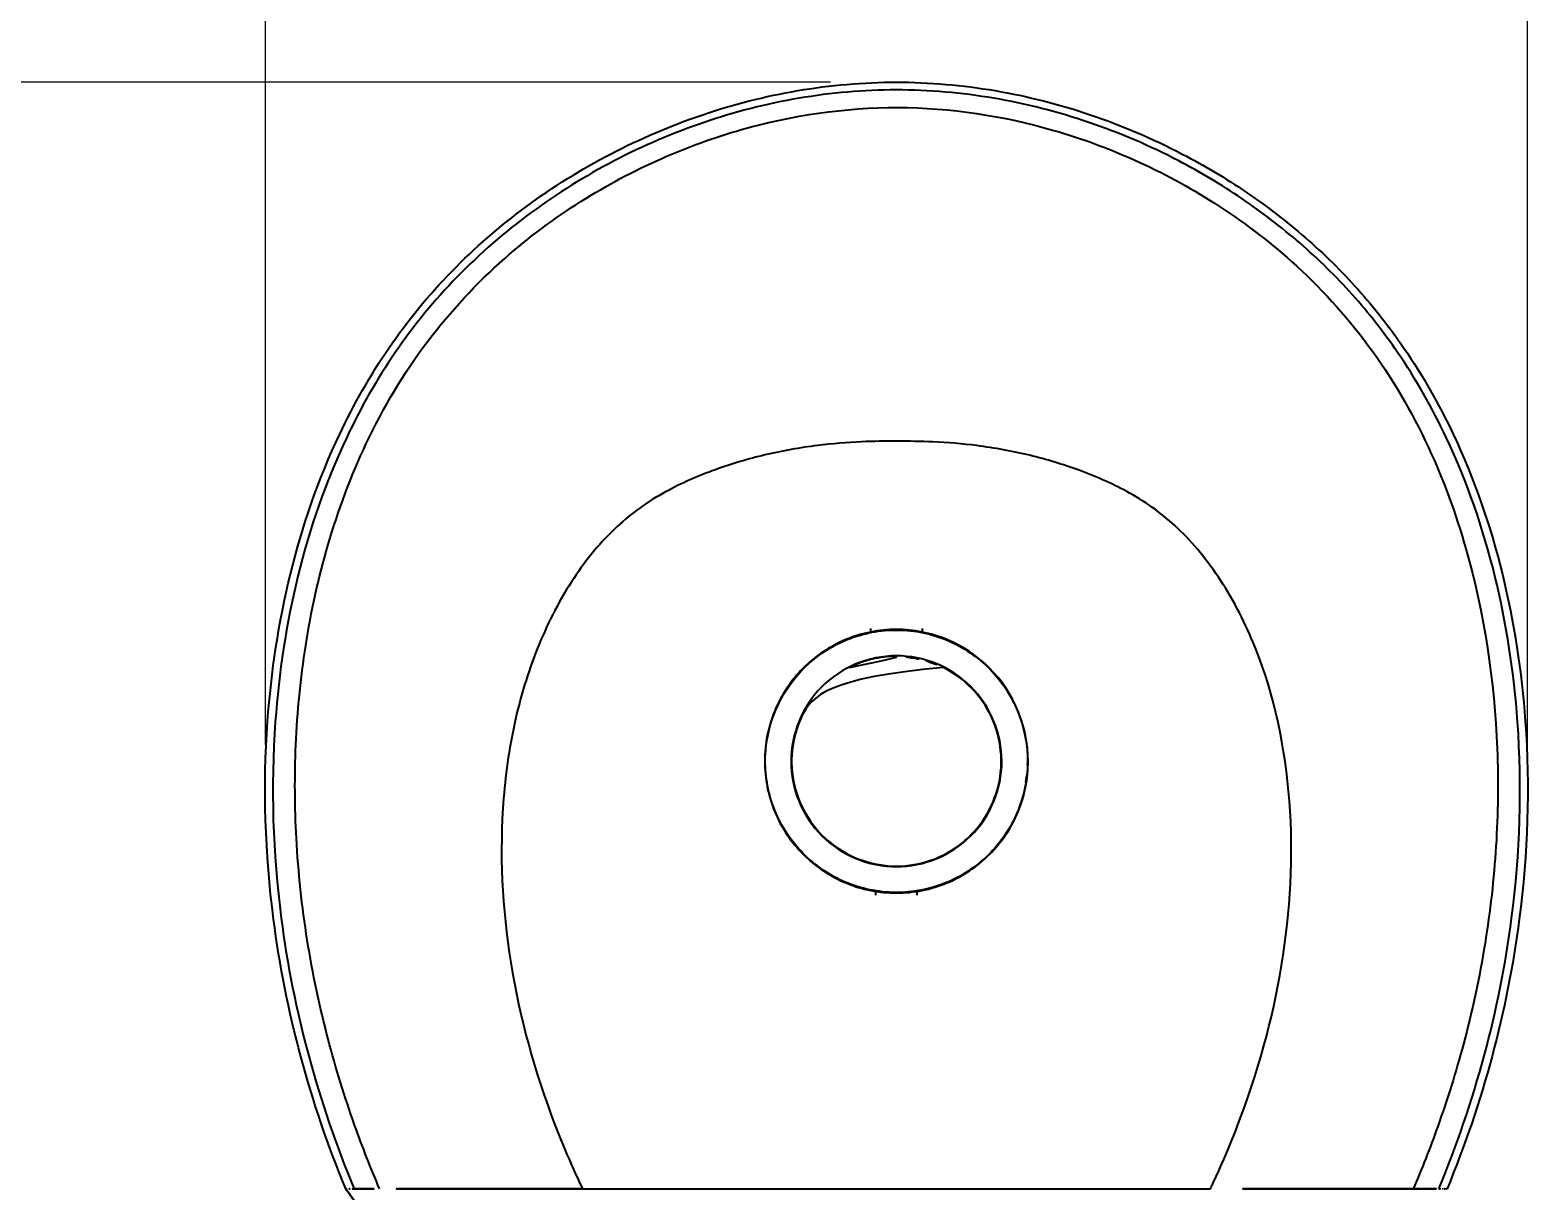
# Model space of a CAD drawing. Extents: x 16296660632 to 16296681399, y -37409619871 to -37409615168.
# Drawn here: x 16296680842.4 to 16296680933.5, y -37409615376.4 to -37409615305.9 of the extents above; entities that cross this region are included whole.
import ezdxf

# ---------------------------------------------------------------- set-up
doc = ezdxf.new("R2010")
doc.units = 0
doc.header["$LTSCALE"] = 10
doc.header["$MEASUREMENT"] = 0
doc.header["$PDMODE"] = 3
doc.header["$PDSIZE"] = -10
doc.layers.get('0').update_dxf_attribs({"linetype": 'CONTINUOUS'})
doc.layers.get('DEFPOINTS').update_dxf_attribs({"linetype": 'CONTINUOUS'})
doc.layers.add('1', color=7, linetype='CONTINUOUS')
doc.styles.add('Daelim Dimension', font='')
doc.styles.get('Daelim Dimension').set_extended_font_data('NanumGothic')
doc.dimstyles.new('DEFAULT', dxfattribs={"dimscale": 2, "dimtxt": 2, "dimasz": 2, "dimexe": 0, "dimexo": 2, "dimgap": 1, "dimtad": 1, "dimdec": 1, "dimzin": 9, "dimdsep": 46, "dimtxsty": 'Daelim Dimension', "dimcen": 0.5, "dimclrd": 252, "dimclre": 252, "dimclrt": 3, "dimadec": 1, "dimazin": 0, "dimtfac": 1, "dimtdec": 1, "dimtix": 1, "dimtmove": 0, "dimatfit": 3, "dimfxl": 1, "dimtolj": 1, "dimtzin": 1, "dimlwd": 9, "dimlwe": 9, "dimarcsym": 0})

# ---------------------------------------------------------------- blocks, each defined once
blk = doc.blocks.new('*D5')
at = {"color": 5, "lineweight": 9, "transparency": 16777216}
for p, q in [((16296680891.044411, -37409615309.045227), (16296680824.186819, -37409615309.045227)), ((16296680824.186819, -37409615313.045227), (16296680824.186819, -37409615380.245239)), ((16296680871.044371, -37409615384.245239), (16296680824.186819, -37409615384.245239))]:
    blk.add_line(p, q, dxfattribs=at)
at = {"color": 5, "transparency": 16777216}
for points in [[(16296680823.520161, -37409615313.045227), (16296680824.853491, -37409615313.045227), (16296680824.186819, -37409615309.045227)], [(16296680823.520161, -37409615380.245239), (16296680824.853491, -37409615380.245239), (16296680824.186819, -37409615384.245239)]]:
    blk.add_solid(points, dxfattribs=at)
at = {"layer": 'DEFPOINTS', "color": 0, "transparency": 16777216}
for p in [(16296680895.044411, -37409615309.045227), (16296680824.186819, -37409615384.245239), (16296680875.044371, -37409615384.245239)]:
    blk.add_point(p, dxfattribs=at)
at = {"color": 7, "transparency": 16777216, "insert": (16296680816.736191, -37409615346.645233), "char_height": 10, "attachment_point": 5, "rotation": 90, "style": 'Daelim Dimension'}
blk.add_mtext('\\A1;235', dxfattribs=at)
blk = doc.blocks.new('*D8')
at = {"color": 5, "lineweight": 9, "transparency": 16777216}
for p, q in [((16296680891.044411, -37409615309.045227), (16296680794.04393, -37409615309.045227)), ((16296680794.04393, -37409615463.445236), (16296680794.04393, -37409615313.045227)), ((16296680891.044371, -37409615467.445236), (16296680794.04393, -37409615467.445236))]:
    blk.add_line(p, q, dxfattribs=at)
at = {"color": 5, "transparency": 16777216}
for points in [[(16296680793.37726, -37409615313.045227), (16296680794.71059, -37409615313.045227), (16296680794.04393, -37409615309.045227)], [(16296680793.37726, -37409615463.445236), (16296680794.71059, -37409615463.445236), (16296680794.04393, -37409615467.445236)]]:
    blk.add_solid(points, dxfattribs=at)
at = {"layer": 'DEFPOINTS', "color": 0, "transparency": 16777216}
for p in [(16296680794.04393, -37409615309.045227), (16296680895.044411, -37409615309.045227), (16296680895.044371, -37409615467.445236)]:
    blk.add_point(p, dxfattribs=at)
at = {"color": 7, "transparency": 16777216, "insert": (16296680786.600439, -37409615388.245239), "char_height": 10, "attachment_point": 5, "rotation": 90, "style": 'Daelim Dimension'}
blk.add_mtext('\\A1;495', dxfattribs=at)
blk = doc.blocks.new('*D0')
at = {"color": 5, "lineweight": 9, "transparency": 16777216}
for p, q in [((16296680856.713381, -37409615349.269257), (16296680856.713381, -37409615278.724701)), ((16296680860.713381, -37409615278.724701), (16296680929.37537, -37409615278.724701)), ((16296680933.37537, -37409615349.269257), (16296680933.37537, -37409615278.724701))]:
    blk.add_line(p, q, dxfattribs=at)
at = {"color": 5, "transparency": 16777216}
for points in [[(16296680860.713381, -37409615278.058037), (16296680860.713381, -37409615279.391373), (16296680856.713381, -37409615278.724701)], [(16296680929.37537, -37409615278.058037), (16296680929.37537, -37409615279.391373), (16296680933.37537, -37409615278.724701)]]:
    blk.add_solid(points, dxfattribs=at)
at = {"layer": 'DEFPOINTS', "color": 0, "transparency": 16777216}
for p in [(16296680933.37537, -37409615278.724701), (16296680856.713381, -37409615353.269257), (16296680933.37537, -37409615353.269257)]:
    blk.add_point(p, dxfattribs=at)
at = {"color": 7, "transparency": 16777216, "insert": (16296680895.04438, -37409615271.302673), "char_height": 10, "attachment_point": 5, "style": 'Daelim Dimension'}
blk.add_mtext('\\A1;240', dxfattribs=at)

msp = doc.modelspace()

# ---------------------------------------------------------------- linework, layer by layer
at = {"layer": '1', "color": 7, "linetype": 'Continuous'}
for p, q in [((16296680893.460831, -37409615342.2127), (16296680893.460831, -37409615342.468697)), ((16296680896.627911, -37409615342.468689), (16296680896.627911, -37409615342.2127)), ((16296680887.17812, -37409615349.014214), (16296680887.146441, -37409615349.014214)), ((16296680902.94285, -37409615349.014214), (16296680902.910999, -37409615349.014214)), ((16296680887.145451, -37409615351.54129), (16296680887.17729, -37409615351.54129)), ((16296680893.78083, -37409615358.144836), (16296680893.78083, -37409615358.400833)), ((16296680896.307911, -37409615358.399963), (16296680896.307911, -37409615358.143951))]:
    msp.add_line(p, q, dxfattribs=at)
for points, knots in [([(16296680861.596861, -37409615376.245239), (16296680859.434549, -37409615371.004738), (16296680856.88166, -37409615361.576561), (16296680856.462311, -37409615348.822777), (16296680857.97089, -37409615338.861473), (16296680860.596041, -37409615331.227226), (16296680864.074711, -37409615325.090736), (16296680867.908319, -37409615320.416557), (16296680872.482719, -37409615316.462318), (16296680877.611361, -37409615313.270714), (16296680883.1653, -37409615310.893852), (16296680889.02331, -37409615309.397476), (16296680895.044241, -37409615308.869072), (16296680901.066879, -37409615309.397667), (16296680906.92322, -37409615310.893784), (16296680912.014299, -37409615313.072487), (16296680916.333941, -37409615315.647774), (16296680919.925579, -37409615318.401619), (16296680923.15847, -37409615321.570717), (16296680926.262211, -37409615325.53022), (16296680929.49324, -37409615331.227188), (16296680932.117661, -37409615338.861954), (16296680933.626499, -37409615348.82254), (16296680933.207041, -37409615361.57663), (16296680930.6542, -37409615371.004723), (16296680928.49188, -37409615376.245239)], [0, 0, 0, 0, 0.09521377, 0.162678122, 0.213276385, 0.263874649, 0.297606824, 0.331339, 0.365071175, 0.398803351, 0.432535527, 0.466267702, 0.499999878, 0.533732054, 0.567464229, 0.601196405, 0.626495537, 0.651794668, 0.6770938, 0.702392932, 0.736125108, 0.786723371, 0.837321635, 0.904785986, 1, 1, 1, 1]), ([(16296680927.983959, -37409615376.245239), (16296680930.17086, -37409615370.988663), (16296680932.737301, -37409615361.566223), (16296680933.15519, -37409615348.84716), (16296680931.658689, -37409615338.971527), (16296680929.060789, -37409615331.416428), (16296680925.86902, -37409615325.789833), (16296680922.808399, -37409615321.885307), (16296680919.61758, -37409615318.757263), (16296680916.070181, -37409615316.037247), (16296680911.802099, -37409615313.492683), (16296680906.77145, -37409615311.339844), (16296680900.986509, -37409615309.862221), (16296680895.044241, -37409615309.340797), (16296680889.10367, -37409615309.862022), (16296680883.31707, -37409615311.33989), (16296680877.82905, -37409615313.688568), (16296680872.76174, -37409615316.842018), (16296680868.24486, -37409615320.747063), (16296680864.46479, -37409615325.355927), (16296680861.028521, -37409615331.416397), (16296680858.429819, -37409615338.971107), (16296680856.93363, -37409615348.847366), (16296680857.351391, -37409615361.566147), (16296680859.917891, -37409615370.98867), (16296680862.10478, -37409615376.245239)], [0, 0, 0, 0, 0.096095754, 0.163413148, 0.213901193, 0.264389238, 0.298047935, 0.323291957, 0.34853598, 0.373780002, 0.399024025, 0.432682722, 0.466341418, 0.500000115, 0.533658812, 0.567317509, 0.600976205, 0.634634902, 0.668293599, 0.701952296, 0.735610992, 0.786099038, 0.836587083, 0.903904476, 1, 1, 1, 1]), ([(16296680863.6527, -37409615376.245239), (16296680863.39007, -37409615375.617287), (16296680862.85507, -37409615374.338074), (16296680861.737089, -37409615371.332916), (16296680860.38324, -37409615366.957481), (16296680859.15486, -37409615361.133034), (16296680858.509609, -37409615355.141953), (16296680858.472919, -37409615349.147537), (16296680859.055941, -37409615343.175758), (16296680860.405769, -37409615337.006653), (16296680862.745661, -37409615330.705917), (16296680866.298349, -37409615324.721619), (16296680870.861219, -37409615319.842773), (16296680875.734039, -37409615316.216339), (16296680880.604031, -37409615313.619873), (16296680886.97135, -37409615311.308647), (16296680895.12339, -37409615310.101982), (16296680903.28307, -37409615311.347679), (16296680909.652731, -37409615313.694977), (16296680914.543449, -37409615316.334824), (16296680919.418631, -37409615320.010933), (16296680923.96093, -37409615324.951363), (16296680927.45212, -37409615330.946152), (16296680930.43895, -37409615339.134109), (16296680931.659361, -37409615347.390099), (16296680931.559389, -37409615355.449577), (16296680930.87837, -37409615361.457657), (16296680929.65424, -37409615367.148911), (16296680928.30308, -37409615371.468681), (16296680927.21707, -37409615374.378433), (16296680926.69327, -37409615375.630127), (16296680926.435869, -37409615376.245239)], [0, 0, 0, 0, 0.011771599, 0.023980773, 0.055452465, 0.090912241, 0.126818323, 0.159549152, 0.194504629, 0.230486723, 0.268639092, 0.310466871, 0.350082544, 0.3834444, 0.415275816, 0.445297329, 0.500466062, 0.555773332, 0.586027865, 0.617732796, 0.651670962, 0.691351183, 0.733078792, 0.770880388, 0.841830662, 0.87596718, 0.910250102, 0.946286194, 0.976532861, 0.988468035, 1, 1, 1, 1]), ([(16296680914.113951, -37409615376.245239), (16296680914.163931, -37409615376.139618), (16296680914.39653, -37409615375.648018), (16296680914.974541, -37409615374.37941), (16296680916.745819, -37409615370.091858), (16296680918.79047, -37409615362.7677), (16296680919.355789, -37409615352.803642), (16296680917.709169, -37409615344.794098), (16296680915.24102, -37409615339.940353), (16296680913.54508, -37409615337.605591), (16296680912.206381, -37409615336.146568), (16296680910.762871, -37409615334.939651), (16296680909.28467, -37409615334.004227), (16296680907.731779, -37409615333.234627), (16296680905.725281, -37409615332.417542), (16296680903.11816, -37409615331.633209), (16296680900.131201, -37409615331.093117), (16296680897.42428, -37409615330.866089), (16296680895.08651, -37409615330.836807), (16296680892.748079, -37409615330.86171), (16296680890.06167, -37409615331.08316), (16296680887.07926, -37409615331.613388), (16296680883.970051, -37409615332.540253), (16296680881.417101, -37409615333.634178), (16296680879.448891, -37409615334.860931), (16296680877.453131, -37409615336.492081), (16296680875.243271, -37409615339.211487), (16296680873.20224, -37409615343.16893), (16296680871.784559, -37409615347.68615), (16296680870.835991, -37409615354.175667), (16296680871.26091, -37409615362.643066), (16296680873.319111, -37409615370.012497), (16296680875.149, -37409615374.466347), (16296680875.742479, -37409615375.744232), (16296680875.975161, -37409615376.245239)], [0, 0, 0, 0, 0.002883733, 0.01342202, 0.034391094, 0.117292182, 0.199354885, 0.278307336, 0.315372105, 0.332871378, 0.349469964, 0.364192985, 0.379306393, 0.392685858, 0.407074662, 0.432882787, 0.459795081, 0.481785016, 0.499710577, 0.517332677, 0.539336144, 0.566025776, 0.591870317, 0.619369625, 0.634497967, 0.649173938, 0.683000092, 0.720155824, 0.758501876, 0.799213502, 0.881267482, 0.965234197, 0.98636962, 1, 1, 1, 1]), ([(16296680887.12141, -37409615349.43174), (16296680887.009609, -37409615350.478737), (16296680887.106079, -37409615351.528214), (16296680887.69664, -37409615353.532143), (16296680888.191481, -37409615354.473862), (16296680889.49729, -37409615356.091469), (16296680890.31806, -37409615356.776047), (16296680892.140249, -37409615357.769882), (16296680893.16065, -37409615358.08934), (16296680895.22764, -37409615358.311157), (16296680896.288139, -37409615358.217033), (16296680898.291599, -37409615357.628563), (16296680899.226789, -37409615357.1409), (16296680900.864519, -37409615355.820427), (16296680901.539101, -37409615355.010567), (16296680902.539881, -37409615353.175743), (16296680902.856239, -37409615352.160667), (16296680903.07782, -37409615350.092484), (16296680902.981899, -37409615349.027908), (16296680902.396811, -37409615347.036133), (16296680901.901421, -37409615346.088547), (16296680900.597931, -37409615344.470299), (16296680899.78163, -37409615343.786507), (16296680897.95055, -37409615342.785629), (16296680896.943529, -37409615342.468307), (16296680894.853149, -37409615342.242973), (16296680893.802561, -37409615342.337936), (16296680891.79574, -37409615342.927299), (16296680890.854851, -37409615343.420723), (16296680888.42523, -37409615345.378464), (16296680887.345011, -37409615347.337738), (16296680887.12141, -37409615349.43174)], [0, 0, 0, 0, 0.0625, 0.0625, 0.125, 0.125, 0.1875, 0.1875, 0.25, 0.25, 0.3125, 0.3125, 0.375, 0.375, 0.4375, 0.4375, 0.5, 0.5, 0.5625, 0.5625, 0.625, 0.625, 0.6875, 0.6875, 0.75, 0.75, 0.8125, 0.8125, 0.875, 0.875, 1, 1, 1, 1]), ([(16296680903.044371, -37409615350.277748), (16296680903.044371, -37409615351.334953), (16296680902.836201, -37409615352.372322), (16296680902.033051, -37409615354.309883), (16296680901.438721, -37409615355.197243), (16296680899.96269, -37409615356.672997), (16296680899.07029, -37409615357.269012), (16296680897.1451, -37409615358.067017), (16296680896.09226, -37409615358.277191), (16296680894.00503, -37409615358.278313), (16296680892.95635, -37409615358.071259), (16296680891.019051, -37409615357.270279), (16296680890.13743, -37409615356.683777), (16296680888.6432, -37409615355.191017), (16296680888.056009, -37409615354.3106), (16296680887.252371, -37409615352.371971), (16296680887.044741, -37409615351.324829), (16296680887.044001, -37409615349.236366), (16296680887.25325, -37409615348.183861), (16296680888.049641, -37409615346.257843), (16296680888.645161, -37409615345.364693), (16296680890.11891, -37409615343.888077), (16296680891.00679, -37409615343.292374), (16296680892.941561, -37409615342.488289), (16296680893.980869, -37409615342.278816), (16296680896.09177, -37409615342.276688), (16296680897.130501, -37409615342.48349), (16296680899.071079, -37409615343.285751), (16296680899.957741, -37409615343.878593), (16296680902.174669, -37409615346.092003), (16296680903.044371, -37409615348.163353), (16296680903.044371, -37409615350.277748)], [0, 0, 0, 0, 0.0625, 0.0625, 0.125, 0.125, 0.1875, 0.1875, 0.25, 0.25, 0.3125, 0.3125, 0.375, 0.375, 0.4375, 0.4375, 0.5, 0.5, 0.5625, 0.5625, 0.625, 0.625, 0.6875, 0.6875, 0.75, 0.75, 0.8125, 0.8125, 0.875, 0.875, 1, 1, 1, 1]), ([(16296680901.44437, -37409615350.277748), (16296680901.44437, -37409615351.123459), (16296680901.277861, -37409615351.953323), (16296680900.635349, -37409615353.503403), (16296680900.159889, -37409615354.21331), (16296680898.38855, -37409615355.984322), (16296680896.71747, -37409615356.676857), (16296680894.21294, -37409615356.678192), (16296680893.37401, -37409615356.512573), (16296680891.824221, -37409615355.871834), (16296680891.118839, -37409615355.402588), (16296680889.923479, -37409615354.20842), (16296680889.453671, -37409615353.504013), (16296680888.81074, -37409615351.953033), (16296680888.64467, -37409615351.115379), (16296680888.64378, -37409615348.609306), (16296680889.335489, -37409615346.937958), (16296680891.10401, -37409615345.166), (16296680891.814421, -37409615344.689392), (16296680893.362141, -37409615344.046181), (16296680894.19367, -37409615343.878601), (16296680895.88212, -37409615343.8769), (16296680896.7131, -37409615344.042282), (16296680898.26572, -37409615344.684128), (16296680898.975, -37409615345.158348), (16296680900.748739, -37409615346.929268), (16296680901.44437, -37409615348.586327), (16296680901.44437, -37409615350.277748)], [0, 0, 0, 0, 0.0625, 0.0625, 0.125, 0.125, 0.25, 0.25, 0.3125, 0.3125, 0.375, 0.375, 0.4375, 0.4375, 0.5, 0.5, 0.625, 0.625, 0.6875, 0.6875, 0.75, 0.75, 0.8125, 0.8125, 0.875, 0.875, 1, 1, 1, 1]), ([(16296680892.19729, -37409615344.581749), (16296680892.423531, -37409615344.478371), (16296680892.870119, -37409615344.274307), (16296680893.568689, -37409615344.070831), (16296680894.263109, -37409615343.945518), (16296680894.94796, -37409615343.895714), (16296680895.39743, -37409615343.922523), (16296680895.61895, -37409615343.935722)], [0, 0, 0, 0, 0.211479657, 0.417434312, 0.617130705, 0.811310902, 1, 1, 1, 1]), ([(16296680895.61895, -37409615343.935722), (16296680895.826281, -37409615343.954514), (16296680896.031811, -37409615343.983353), (16296680896.43926, -37409615344.060944), (16296680896.641199, -37409615344.10968), (16296680896.841311, -37409615344.168541)], [0, 0, 0, 0, 0.5, 0.5, 1, 1, 1, 1]), ([(16296680897.891621, -37409615344.581734), (16296680899.158279, -37409615345.21489), (16296680900.211, -37409615346.294823), (16296680901.412189, -37409615348.860481), (16296680901.56761, -37409615350.360184), (16296680900.91711, -37409615353.118591), (16296680900.1089, -37409615354.390007), (16296680897.886749, -37409615356.149803), (16296680896.464809, -37409615356.645218), (16296680893.628679, -37409615356.646278), (16296680892.20719, -37409615356.152573), (16296680889.982059, -37409615354.393097), (16296680889.175369, -37409615353.131203), (16296680888.518921, -37409615350.354012), (16296680888.677059, -37409615348.859413), (16296680889.87718, -37409615346.295982), (16296680890.93148, -37409615345.214394), (16296680892.19709, -37409615344.581749)], [0, 0, 0, 0, 0.125, 0.125, 0.25, 0.25, 0.375, 0.375, 0.5, 0.5, 0.625, 0.625, 0.75, 0.75, 0.875, 0.875, 1, 1, 1, 1]), ([(16296680896.841311, -37409615344.168541), (16296680897.01483, -37409615344.223717), (16296680897.37414, -37409615344.33799), (16296680897.71524, -37409615344.498657), (16296680897.891609, -37409615344.581749)], [0, 0, 0, 0, 0.482946124, 1, 1, 1, 1]), ([(16296680902.90892, -37409615351.557747), (16296680902.925301, -37409615351.456848), (16296680902.939859, -37409615351.355637), (16296680902.968769, -37409615351.12178), (16296680902.981779, -37409615350.988853), (16296680902.99144, -37409615350.855652)], [0, 0, 0, 0, 0.433426149, 0.433426149, 1, 1, 1, 1]), ([(16296680862.10478, -37409615376.245239), (16296680862.164789, -37409615376.245216), (16296680862.28429, -37409615376.245178), (16296680862.540409, -37409615376.245064), (16296680862.851521, -37409615376.245064), (16296680863.21624, -37409615376.245178), (16296680863.50765, -37409615376.245216), (16296680863.6527, -37409615376.245239)], [0, 0, 0, 0, 0.203546357, 0.405318321, 0.605317052, 0.803543832, 1, 1, 1, 1]), ([(16296680875.975161, -37409615376.245239), (16296680874.3687, -37409615376.245239), (16296680872.859209, -37409615376.245239), (16296680870.74341, -37409615376.245239), (16296680870.062361, -37409615376.245239), (16296680868.79682, -37409615376.245239), (16296680868.20624, -37409615376.245239), (16296680867.110781, -37409615376.245239), (16296680866.602249, -37409615376.245239), (16296680865.696541, -37409615376.245239), (16296680865.301319, -37409615376.245239), (16296680864.28644, -37409615376.245239), (16296680863.83497, -37409615376.245239), (16296680863.652639, -37409615376.245239)], [0, 0, 0, 0, 0.25, 0.25, 0.375, 0.375, 0.5, 0.5, 0.625, 0.625, 0.75, 0.75, 1, 1, 1, 1]), ([(16296680875.975161, -37409615376.245239), (16296680876.74464, -37409615376.245232), (16296680878.28838, -37409615376.245216), (16296680880.634899, -37409615376.245163), (16296680883.00758, -37409615376.245117), (16296680885.402519, -37409615376.245102), (16296680887.8132, -37409615376.245117), (16296680890.233721, -37409615376.245163), (16296680892.658039, -37409615376.245216), (16296680895.88546, -37409615376.245247), (16296680899.91757, -37409615376.245163), (16296680904.724211, -37409615376.245087), (16296680909.4739, -37409615376.245171), (16296680912.572149, -37409615376.245216), (16296680914.113951, -37409615376.245239)], [0, 0, 0, 0, 0.061892379, 0.12416961, 0.186743369, 0.249525785, 0.312429897, 0.375370098, 0.438262566, 0.501026045, 0.626170319, 0.7514966, 0.876336372, 1, 1, 1, 1]), ([(16296680926.435869, -37409615376.245239), (16296680926.344931, -37409615376.245239), (16296680926.18656, -37409615376.245239), (16296680925.74893, -37409615376.245239), (16296680925.46962, -37409615376.245239), (16296680924.792431, -37409615376.245239), (16296680924.390289, -37409615376.245239), (16296680923.485121, -37409615376.245239), (16296680922.98407, -37409615376.245239), (16296680921.34133, -37409615376.245239), (16296680920.04228, -37409615376.245239), (16296680917.94519, -37409615376.245239), (16296680917.217409, -37409615376.245239), (16296680915.70467, -37409615376.245239), (16296680914.915569, -37409615376.245239), (16296680914.113951, -37409615376.245239)], [0, 0, 0, 0, 0.125, 0.125, 0.25, 0.25, 0.375, 0.375, 0.5, 0.5, 0.75, 0.75, 0.875, 0.875, 1, 1, 1, 1]), ([(16296680926.435869, -37409615376.245239), (16296680926.58094, -37409615376.245216), (16296680926.872379, -37409615376.245178), (16296680927.237141, -37409615376.245064), (16296680927.54829, -37409615376.245064), (16296680927.80444, -37409615376.245178), (16296680927.92395, -37409615376.245216), (16296680927.983959, -37409615376.245239)], [0, 0, 0, 0, 0.19645586, 0.394682486, 0.594681217, 0.796453335, 1, 1, 1, 1])]:
    msp.add_open_spline(points, degree=3, knots=knots, dxfattribs=at)
for points, degree in [([(16296680903.00901, -37409615350.50943), (16296680903.01125, -37409615350.432213), (16296680903.012369, -37409615350.354958), (16296680903.012369, -37409615350.277763)], 3), ([(16296680861.596861, -37409615376.245239), (16296680861.63936, -37409615376.245239), (16296680861.68187, -37409615376.245239), (16296680861.72439, -37409615376.245239)], 3), ([(16296680861.596861, -37409615376.245239), (16296680866.24563, -37409615382.645241)], 1), ([(16296680861.85195, -37409615376.245239), (16296680861.80942, -37409615376.245239), (16296680861.766899, -37409615376.245239), (16296680861.72439, -37409615376.245239)], 3), ([(16296680861.85511, -37409615376.245239), (16296680861.85195, -37409615376.245239)], 1), ([(16296680862.10478, -37409615376.245239), (16296680862.02153, -37409615376.245239), (16296680861.938311, -37409615376.245239), (16296680861.85511, -37409615376.245239)], 3), ([(16296680927.983959, -37409615376.245239), (16296680928.067209, -37409615376.245239), (16296680928.150431, -37409615376.245239), (16296680928.233629, -37409615376.245239)], 3), ([(16296680928.239201, -37409615376.245239), (16296680928.23735, -37409615376.245239), (16296680928.235491, -37409615376.245239), (16296680928.233629, -37409615376.245239)], 3), ([(16296680928.36677, -37409615376.245239), (16296680928.324249, -37409615376.245239), (16296680928.281731, -37409615376.245239), (16296680928.239201, -37409615376.245239)], 3), ([(16296680928.49188, -37409615376.245239), (16296680928.45018, -37409615376.245239), (16296680928.40848, -37409615376.245239), (16296680928.36677, -37409615376.245239)], 3)]:
    msp.add_open_spline(points, degree=degree, dxfattribs=at)

# ---------------------------------------------------------------- dimensions: what is measured, and where the dimension line sits
at = {"color": 5}
dim = msp.add_linear_dim(base=(16296680933.37537, -37409615278.724701), p1=(16296680856.713381, -37409615353.269257), p2=(16296680933.37537, -37409615353.269257), text='240', dimstyle='DEFAULT', override={"dimtxt": 5, "dimclrd": 5, "dimclre": 5, "dimclrt": 7}, dxfattribs=at)
dim.commit()
dim.dimension.update_dxf_attribs({"geometry": '*D0', "text_midpoint": (16296680895.04438, -37409615271.302673)})
for base, p1, p2, text, picture, middle in [((16296680794.04393, -37409615309.045227), (16296680895.044371, -37409615467.445236), (16296680895.044411, -37409615309.045227), '495', '*D8', (16296680786.600439, -37409615388.245239)), ((16296680824.186819, -37409615384.245239), (16296680895.044411, -37409615309.045227), (16296680875.044371, -37409615384.245239), '235', '*D5', (16296680816.736191, -37409615346.645233))]:
    dim = msp.add_linear_dim(base=base, p1=p1, p2=p2, angle=90, text=text, dimstyle='DEFAULT', override={"dimtxt": 5, "dimclrd": 5, "dimclre": 5, "dimclrt": 7}, dxfattribs=at)
    dim.commit()
    dim.dimension.update_dxf_attribs({"geometry": picture, "text_midpoint": middle})

doc.saveas('drawing.dxf')
